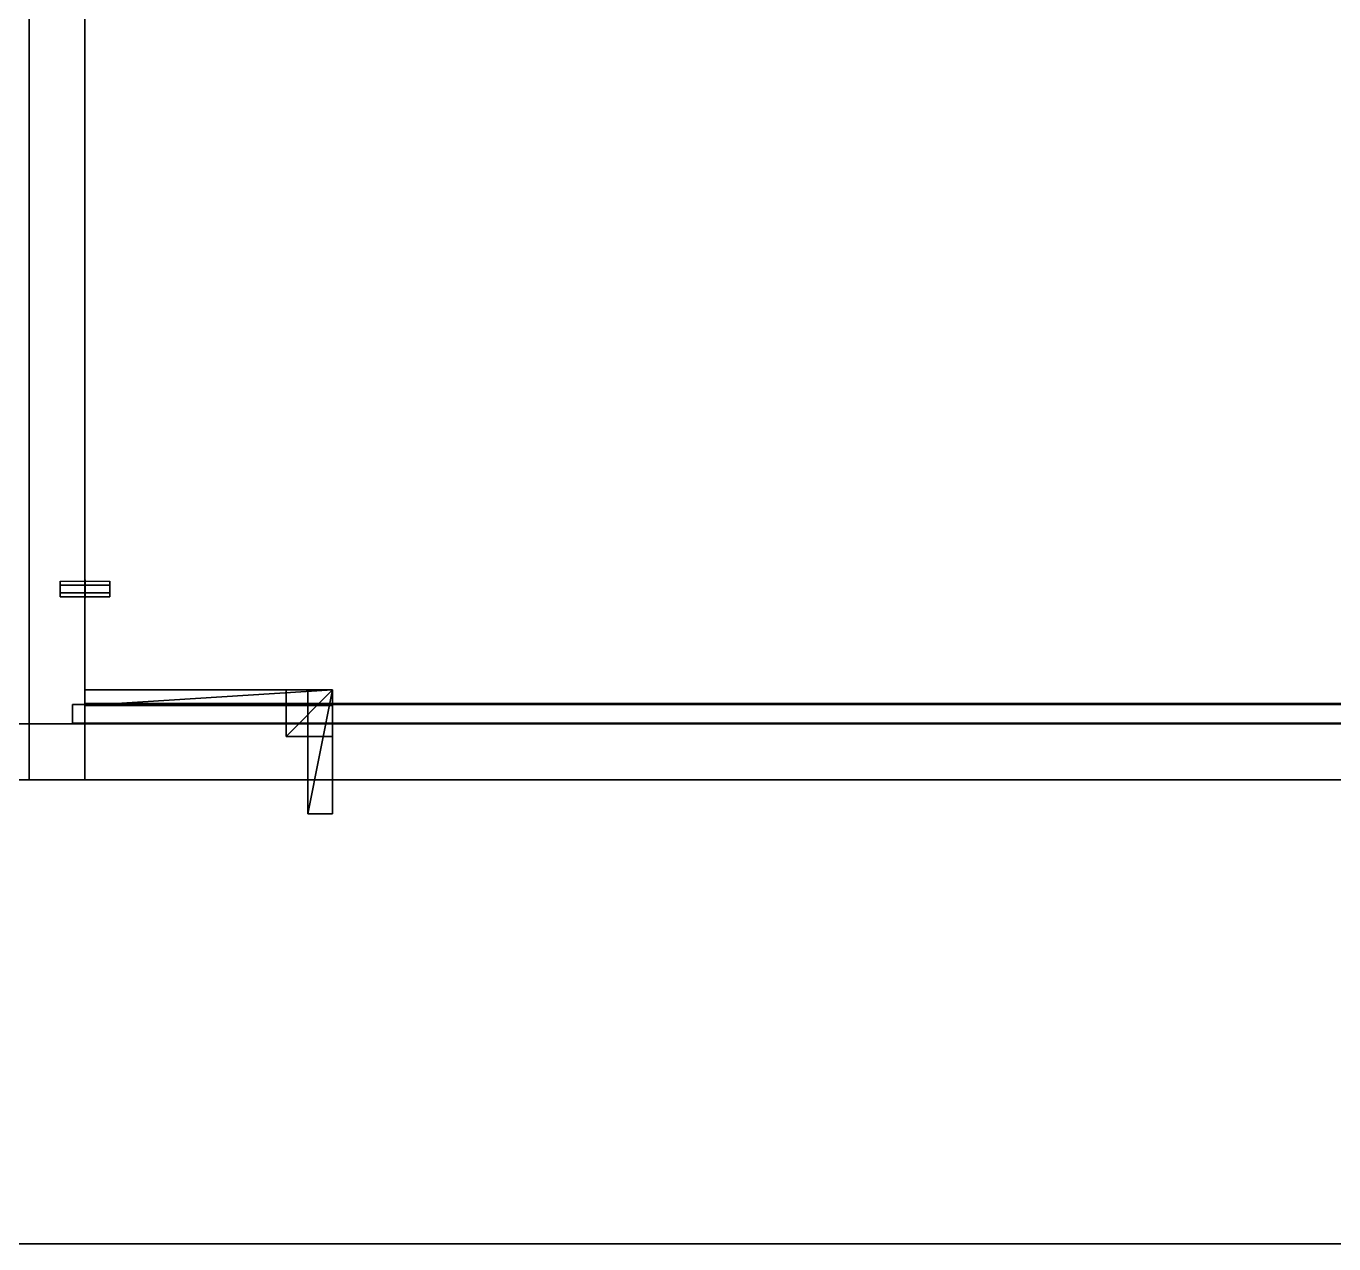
# Model space of a CAD drawing. Extents: x 0 to 4068, y -150 to 4325.
# Drawn here: x 2120 to 2542.6, y -150 to 243.5 of the extents above; entities that cross this region are included whole.
import ezdxf

# ---------------------------------------------------------------- set-up
doc = ezdxf.new("R2010")
doc.units = 0
for name, color, linetype in [('LAYER0', 7, 'CONTINUOUS'), ('LAYER107', 7, 'CONTINUOUS'), ('LAYER108', 7, 'CONTINUOUS'), ('LAYER109', 7, 'CONTINUOUS'), ('LAYER110', 7, 'CONTINUOUS'), ('LAYER112', 7, 'CONTINUOUS'), ('LAYER129', 2, 'CONTINUOUS'), ('LAYER130', 7, 'CONTINUOUS'), ('LAYER131', 253, 'CONTINUOUS'), ('LAYER132', 253, 'CONTINUOUS'), ('LAYER133', 253, 'CONTINUOUS'), ('LAYER134', 253, 'CONTINUOUS'), ('LAYER135', 253, 'CONTINUOUS'), ('LAYER136', 253, 'CONTINUOUS'), ('LAYER137', 7, 'CONTINUOUS'), ('LAYER141', 254, 'CONTINUOUS'), ('LAYER156', 7, 'CONTINUOUS'), ('LAYER264', 7, 'CONTINUOUS'), ('LAYER274', 7, 'CONTINUOUS'), ('LAYER275', 7, 'CONTINUOUS'), ('LAYER277', 7, 'CONTINUOUS'), ('LAYER286', 2, 'CONTINUOUS'), ('LAYER287', 7, 'CONTINUOUS'), ('LAYER288', 253, 'CONTINUOUS'), ('LAYER289', 253, 'CONTINUOUS'), ('LAYER290', 253, 'CONTINUOUS'), ('LAYER291', 253, 'CONTINUOUS'), ('LAYER292', 253, 'CONTINUOUS'), ('LAYER293', 253, 'CONTINUOUS'), ('LAYER294', 7, 'CONTINUOUS'), ('LAYER298', 254, 'CONTINUOUS'), ('LAYER318', 7, 'CONTINUOUS'), ('LAYER354', 45, 'CONTINUOUS'), ('LAYER356', 45, 'CONTINUOUS'), ('LAYER360', 45, 'CONTINUOUS'), ('LAYER4', 7, 'CONTINUOUS')]:
    doc.layers.add(name, color=color, linetype=linetype)

msp = doc.modelspace()

# ---------------------------------------------------------------- linework, layer by layer
at = {"layer": 'LAYER0', "invisible_edges": 1}
for points in [[(4068, 4325, -5), (0, -150, -5), (0, 4325, -5), (4068, 4325, -5)], [(0, -150, -5), (4068, 4325, -5), (4068, -150, -5), (0, -150, -5)], [(4068, -150), (0, 4325), (0, -150), (4068, -150)], [(0, 4325), (4068, -150), (4068, 4325), (0, 4325)], [(4068, -150), (0, -150, -5), (4068, -150, -5), (4068, -150)], [(0, -150, -5), (4068, -150), (0, -150), (0, -150, -5)]]:
    msp.add_3dface(points, dxfattribs=at)
at = {"layer": 'LAYER107', "invisible_edges": 1}
for points in [[(2139, 18, 2221), (3045, 0, 2221), (2139, 0, 2221), (2139, 18, 2221)], [(3045, 0, 2221), (2139, 18, 2221), (3045, 18, 2221), (3045, 0, 2221)], [(2139, 0, 2341), (2139, 18, 2221), (2139, 0, 2221), (2139, 0, 2341)], [(2139, 18, 2221), (2139, 0, 2341), (2139, 18, 2341), (2139, 18, 2221)], [(3045, 18, 2341), (2139, 0, 2341), (3045, 0, 2341), (3045, 18, 2341)], [(2139, 0, 2341), (3045, 18, 2341), (2139, 18, 2341), (2139, 0, 2341)], [(2139, 18, 2221), (3045, 18, 2341), (3045, 18, 2221), (2139, 18, 2221)], [(3045, 18, 2341), (2139, 18, 2221), (2139, 18, 2341), (3045, 18, 2341)], [(2139, 0, 2341), (3045, 0, 2221), (3045, 0, 2341), (2139, 0, 2341)], [(3045, 0, 2221), (2139, 0, 2341), (2139, 0, 2221), (3045, 0, 2221)]]:
    msp.add_3dface(points, dxfattribs=at)
at = {"layer": 'LAYER108', "invisible_edges": 1}
for points in [[(3045, 0, 2359), (2139, 400, 2359), (2139, 0, 2359), (3045, 0, 2359)], [(2139, 400, 2359), (3045, 0, 2359), (3045, 400, 2359), (2139, 400, 2359)], [(2139, 0, 2341), (2139, 400, 2359), (2139, 400, 2341), (2139, 0, 2341)], [(2139, 400, 2359), (2139, 0, 2341), (2139, 0, 2359), (2139, 400, 2359)], [(3045, 400, 2341), (2139, 0, 2341), (2139, 400, 2341), (3045, 400, 2341)], [(2139, 0, 2341), (3045, 400, 2341), (3045, 0, 2341), (2139, 0, 2341)], [(2139, 0, 2341), (3045, 0, 2359), (2139, 0, 2359), (2139, 0, 2341)], [(3045, 0, 2359), (2139, 0, 2341), (3045, 0, 2341), (3045, 0, 2359)]]:
    msp.add_3dface(points, dxfattribs=at)
at = {"layer": 'LAYER109', "invisible_edges": 1}
for points in [[(2139, 0, 1701), (3045, 400, 1701), (3045, 0, 1701), (2139, 0, 1701)], [(3045, 400, 1701), (2139, 0, 1701), (2139, 400, 1701), (3045, 400, 1701)], [(2139, 0, 1701), (2139, 400, 1719), (2139, 400, 1701), (2139, 0, 1701)], [(2139, 400, 1719), (2139, 0, 1701), (2139, 0, 1719), (2139, 400, 1719)], [(2139, 400, 1719), (3045, 0, 1719), (3045, 400, 1719), (2139, 400, 1719)], [(3045, 0, 1719), (2139, 400, 1719), (2139, 0, 1719), (3045, 0, 1719)], [(3045, 0, 1719), (2139, 0, 1701), (3045, 0, 1701), (3045, 0, 1719)], [(2139, 0, 1701), (3045, 0, 1719), (2139, 0, 1719), (2139, 0, 1701)]]:
    msp.add_3dface(points, dxfattribs=at)
at = {"layer": 'LAYER110', "invisible_edges": 1}
for points in [[(2135, 24.3, 1715), (2135, 18.3, 2345), (2135, 24.3, 2345), (2135, 24.3, 1715)], [(2135, 18.3, 2345), (2135, 24.3, 1715), (2135, 18.3, 1715), (2135, 18.3, 2345)], [(3049, 24.3, 2345), (2135, 18.3, 2345), (3049, 18.3, 2345), (3049, 24.3, 2345)], [(2135, 18.3, 2345), (3049, 24.3, 2345), (2135, 24.3, 2345), (2135, 18.3, 2345)], [(2135, 24.3, 1715), (3049, 18.3, 1715), (2135, 18.3, 1715), (2135, 24.3, 1715)], [(3049, 18.3, 1715), (2135, 24.3, 1715), (3049, 24.3, 1715), (3049, 18.3, 1715)], [(3049, 24.3, 2345), (2135, 24.3, 1715), (2135, 24.3, 2345), (3049, 24.3, 2345)], [(2135, 24.3, 1715), (3049, 24.3, 2345), (3049, 24.3, 1715), (2135, 24.3, 1715)], [(3049, 18.3, 1715), (2135, 18.3, 2345), (2135, 18.3, 1715), (3049, 18.3, 1715)], [(2135, 18.3, 2345), (3049, 18.3, 1715), (3049, 18.3, 2345), (2135, 18.3, 2345)]]:
    msp.add_3dface(points, dxfattribs=at)
at = {"layer": 'LAYER112', "invisible_edges": 1}
for points in [[(2139, 0, 1700), (2121, 400, 1700), (2139, 400, 1700), (2139, 0, 1700)], [(2121, 400, 1700), (2139, 0, 1700), (2121, 0, 1700), (2121, 400, 1700)], [(2121, 0, 2360), (2139, 400, 2360), (2121, 400, 2360), (2121, 0, 2360)], [(2139, 400, 2360), (2121, 0, 2360), (2139, 0, 2360), (2139, 400, 2360)], [(2121, 400, 1700), (2121, 0, 2360), (2121, 400, 2360), (2121, 400, 1700)], [(2121, 0, 2360), (2121, 400, 1700), (2121, 0, 1700), (2121, 0, 2360)], [(2139, 0, 1700), (2139, 400, 2360), (2139, 0, 2360), (2139, 0, 1700)], [(2139, 400, 2360), (2139, 0, 1700), (2139, 400, 1700), (2139, 400, 2360)], [(2121, 0, 2360), (2139, 0, 1700), (2139, 0, 2360), (2121, 0, 2360)], [(2139, 0, 1700), (2121, 0, 2360), (2121, 0, 1700), (2139, 0, 1700)]]:
    msp.add_3dface(points, dxfattribs=at)
at = {"layer": 'LAYER129'}
for points in [[(2139, 29, 2295), (2139, 24, 2295), (2139, 29, 2318), (2139, 29, 2295)], [(2139, 29, 2318), (2139, 24, 2295), (2139, 24, 2318), (2139, 29, 2318)], [(2139, 29, 2318), (2139, 24, 2318), (2219, 29, 2318), (2139, 29, 2318)], [(2219, 29, 2318), (2139, 24, 2318), (2219, 24, 2318), (2219, 29, 2318)], [(2139, 29, 2318), (2219, 29, 2318), (2139, 29, 2295), (2139, 29, 2318)], [(2139, 29, 2295), (2219, 29, 2318), (2219, 29, 2295), (2139, 29, 2295)], [(2139, 29, 2295), (2219, 29, 2295), (2139, 24, 2295), (2139, 29, 2295)], [(2139, 24, 2295), (2219, 29, 2295), (2219, 24, 2295), (2139, 24, 2295)], [(2219, 29, 2318), (2219, 24, 2318), (2219, 29, 2295), (2219, 29, 2318)], [(2219, 29, 2295), (2219, 24, 2318), (2219, 24, 2295), (2219, 29, 2295)], [(2139, 24, 2295), (2219, 24, 2295), (2139, 24, 2318), (2139, 24, 2295)], [(2139, 24, 2318), (2219, 24, 2295), (2219, 24, 2318), (2139, 24, 2318)]]:
    msp.add_3dface(points, dxfattribs=at)
at = {"layer": 'LAYER130', "invisible_edges": 1}
for points in [[(2219, 29, 2295), (2139, 29, 2318), (2219, 29, 2318), (2219, 29, 2295)], [(2139, 29, 2318), (2219, 29, 2295), (2139, 29, 2295), (2139, 29, 2318)], [(2219, 24, 2318), (2139, 29, 2318), (2139, 24, 2318), (2219, 24, 2318)], [(2139, 29, 2318), (2219, 24, 2318), (2219, 29, 2318), (2139, 29, 2318)], [(2139, 24, 2295), (2139, 29, 2318), (2139, 29, 2295), (2139, 24, 2295)], [(2139, 29, 2318), (2139, 24, 2295), (2139, 24, 2318), (2139, 29, 2318)], [(2219, 29, 2295), (2139, 24, 2295), (2139, 29, 2295), (2219, 29, 2295)], [(2139, 24, 2295), (2219, 29, 2295), (2219, 24, 2295), (2139, 24, 2295)], [(2219, 24, 2318), (2219, 29, 2295), (2219, 29, 2318), (2219, 24, 2318)], [(2219, 29, 2295), (2219, 24, 2318), (2219, 24, 2295), (2219, 29, 2295)], [(2139, 24, 2295), (2219, 24, 2318), (2139, 24, 2318), (2139, 24, 2295)], [(2219, 24, 2318), (2139, 24, 2295), (2219, 24, 2295), (2219, 24, 2318)]]:
    msp.add_3dface(points, dxfattribs=at)
at = {"layer": 'LAYER131'}
for points in [[(2204, 29, 2303), (2204, 14, 2303), (2204, 29, 2318), (2204, 29, 2303)], [(2204, 29, 2318), (2204, 14, 2303), (2204, 14, 2318), (2204, 29, 2318)], [(2204, 29, 2318), (2204, 14, 2318), (2219, 29, 2318), (2204, 29, 2318)], [(2219, 29, 2318), (2204, 14, 2318), (2219, 14, 2318), (2219, 29, 2318)], [(2204, 29, 2318), (2219, 29, 2318), (2204, 29, 2303), (2204, 29, 2318)], [(2204, 29, 2303), (2219, 29, 2318), (2219, 29, 2303), (2204, 29, 2303)], [(2204, 29, 2303), (2219, 29, 2303), (2204, 14, 2303), (2204, 29, 2303)], [(2204, 14, 2303), (2219, 29, 2303), (2219, 14, 2303), (2204, 14, 2303)], [(2219, 29, 2318), (2219, 14, 2318), (2219, 29, 2303), (2219, 29, 2318)], [(2219, 29, 2303), (2219, 14, 2318), (2219, 14, 2303), (2219, 29, 2303)], [(2204, 14, 2303), (2219, 14, 2303), (2204, 14, 2318), (2204, 14, 2303)], [(2204, 14, 2318), (2219, 14, 2303), (2219, 14, 2318), (2204, 14, 2318)]]:
    msp.add_3dface(points, dxfattribs=at)
at = {"layer": 'LAYER132'}
for points in [[(2204, 29, 2303), (2204, 14, 2303), (2204, 29, 2318), (2204, 29, 2303)], [(2204, 29, 2318), (2204, 14, 2303), (2204, 14, 2318), (2204, 29, 2318)], [(2204, 29, 2318), (2204, 14, 2318), (2219, 29, 2318), (2204, 29, 2318)], [(2219, 29, 2318), (2204, 14, 2318), (2219, 14, 2318), (2219, 29, 2318)], [(2204, 29, 2318), (2219, 29, 2318), (2204, 29, 2303), (2204, 29, 2318)], [(2204, 29, 2303), (2219, 29, 2318), (2219, 29, 2303), (2204, 29, 2303)], [(2204, 29, 2303), (2219, 29, 2303), (2204, 14, 2303), (2204, 29, 2303)], [(2204, 14, 2303), (2219, 29, 2303), (2219, 14, 2303), (2204, 14, 2303)], [(2219, 29, 2318), (2219, 14, 2318), (2219, 29, 2303), (2219, 29, 2318)], [(2219, 29, 2303), (2219, 14, 2318), (2219, 14, 2303), (2219, 29, 2303)], [(2204, 14, 2303), (2219, 14, 2303), (2204, 14, 2318), (2204, 14, 2303)], [(2204, 14, 2318), (2219, 14, 2303), (2219, 14, 2318), (2204, 14, 2318)]]:
    msp.add_3dface(points, dxfattribs=at)
at = {"layer": 'LAYER133'}
for points in [[(2204, 29, 2303), (2204, 14, 2303), (2204, 29, 2318), (2204, 29, 2303)], [(2204, 29, 2318), (2204, 14, 2303), (2204, 14, 2318), (2204, 29, 2318)], [(2204, 29, 2318), (2204, 14, 2318), (2219, 29, 2318), (2204, 29, 2318)], [(2219, 29, 2318), (2204, 14, 2318), (2219, 14, 2318), (2219, 29, 2318)], [(2204, 29, 2318), (2219, 29, 2318), (2204, 29, 2303), (2204, 29, 2318)], [(2204, 29, 2303), (2219, 29, 2318), (2219, 29, 2303), (2204, 29, 2303)], [(2204, 29, 2303), (2219, 29, 2303), (2204, 14, 2303), (2204, 29, 2303)], [(2204, 14, 2303), (2219, 29, 2303), (2219, 14, 2303), (2204, 14, 2303)], [(2219, 29, 2318), (2219, 14, 2318), (2219, 29, 2303), (2219, 29, 2318)], [(2219, 29, 2303), (2219, 14, 2318), (2219, 14, 2303), (2219, 29, 2303)], [(2204, 14, 2303), (2219, 14, 2303), (2204, 14, 2318), (2204, 14, 2303)], [(2204, 14, 2318), (2219, 14, 2303), (2219, 14, 2318), (2204, 14, 2318)]]:
    msp.add_3dface(points, dxfattribs=at)
at = {"layer": 'LAYER134'}
for points in [[(2204, 29, 2303), (2204, 14, 2303), (2204, 29, 2318), (2204, 29, 2303)], [(2204, 29, 2318), (2204, 14, 2303), (2204, 14, 2318), (2204, 29, 2318)], [(2204, 29, 2318), (2204, 14, 2318), (2219, 29, 2318), (2204, 29, 2318)], [(2219, 29, 2318), (2204, 14, 2318), (2219, 14, 2318), (2219, 29, 2318)], [(2204, 29, 2318), (2219, 29, 2318), (2204, 29, 2303), (2204, 29, 2318)], [(2204, 29, 2303), (2219, 29, 2318), (2219, 29, 2303), (2204, 29, 2303)], [(2204, 29, 2303), (2219, 29, 2303), (2204, 14, 2303), (2204, 29, 2303)], [(2204, 14, 2303), (2219, 29, 2303), (2219, 14, 2303), (2204, 14, 2303)], [(2219, 29, 2318), (2219, 14, 2318), (2219, 29, 2303), (2219, 29, 2318)], [(2219, 29, 2303), (2219, 14, 2318), (2219, 14, 2303), (2219, 29, 2303)], [(2204, 14, 2303), (2219, 14, 2303), (2204, 14, 2318), (2204, 14, 2303)], [(2204, 14, 2318), (2219, 14, 2303), (2219, 14, 2318), (2204, 14, 2318)]]:
    msp.add_3dface(points, dxfattribs=at)
at = {"layer": 'LAYER135'}
for points in [[(2211, 29, 2310), (2211, -11, 2310), (2211, 29, 2318), (2211, 29, 2310)], [(2211, 29, 2318), (2211, -11, 2310), (2211, -11, 2318), (2211, 29, 2318)], [(2211, 29, 2318), (2211, -11, 2318), (2219, 29, 2318), (2211, 29, 2318)], [(2219, 29, 2318), (2211, -11, 2318), (2219, -11, 2318), (2219, 29, 2318)], [(2211, 29, 2318), (2219, 29, 2318), (2211, 29, 2310), (2211, 29, 2318)], [(2211, 29, 2310), (2219, 29, 2318), (2219, 29, 2310), (2211, 29, 2310)], [(2211, 29, 2310), (2219, 29, 2310), (2211, -11, 2310), (2211, 29, 2310)], [(2211, -11, 2310), (2219, 29, 2310), (2219, -11, 2310), (2211, -11, 2310)], [(2219, 29, 2318), (2219, -11, 2318), (2219, 29, 2310), (2219, 29, 2318)], [(2219, 29, 2310), (2219, -11, 2318), (2219, -11, 2310), (2219, 29, 2310)], [(2211, -11, 2310), (2219, -11, 2310), (2211, -11, 2318), (2211, -11, 2310)], [(2211, -11, 2318), (2219, -11, 2310), (2219, -11, 2318), (2211, -11, 2318)]]:
    msp.add_3dface(points, dxfattribs=at)
at = {"layer": 'LAYER136'}
for points in [[(2139, 29, 2302), (2139, 24, 2302), (2139, 29, 2318), (2139, 29, 2302)], [(2139, 29, 2318), (2139, 24, 2302), (2139, 24, 2318), (2139, 29, 2318)], [(2139, 29, 2318), (2139, 24, 2318), (2219, 29, 2318), (2139, 29, 2318)], [(2219, 29, 2318), (2139, 24, 2318), (2219, 24, 2318), (2219, 29, 2318)], [(2139, 29, 2318), (2219, 29, 2318), (2139, 29, 2302), (2139, 29, 2318)], [(2139, 29, 2302), (2219, 29, 2318), (2219, 29, 2302), (2139, 29, 2302)], [(2139, 29, 2302), (2219, 29, 2302), (2139, 24, 2302), (2139, 29, 2302)], [(2139, 24, 2302), (2219, 29, 2302), (2219, 24, 2302), (2139, 24, 2302)], [(2219, 29, 2318), (2219, 24, 2318), (2219, 29, 2302), (2219, 29, 2318)], [(2219, 29, 2302), (2219, 24, 2318), (2219, 24, 2302), (2219, 29, 2302)], [(2139, 24, 2302), (2219, 24, 2302), (2139, 24, 2318), (2139, 24, 2302)], [(2139, 24, 2318), (2219, 24, 2302), (2219, 24, 2318), (2139, 24, 2318)]]:
    msp.add_3dface(points, dxfattribs=at)
at = {"layer": 'LAYER137', "invisible_edges": 1}
for points in [[(2139, 24.6, 2021), (3045, 380, 2021), (3045, 24.6, 2021), (2139, 24.6, 2021)], [(3045, 380, 2021), (2139, 24.6, 2021), (2139, 380, 2021), (3045, 380, 2021)], [(2139, 24.6, 2021), (2139, 380, 2039), (2139, 380, 2021), (2139, 24.6, 2021)], [(2139, 380, 2039), (2139, 24.6, 2021), (2139, 24.6, 2039), (2139, 380, 2039)], [(2139, 380, 2039), (3045, 24.6, 2039), (3045, 380, 2039), (2139, 380, 2039)], [(3045, 24.6, 2039), (2139, 380, 2039), (2139, 24.6, 2039), (3045, 24.6, 2039)], [(3045, 24.6, 2039), (2139, 24.6, 2021), (3045, 24.6, 2021), (3045, 24.6, 2039)], [(2139, 24.6, 2021), (3045, 24.6, 2039), (2139, 24.6, 2039), (2139, 24.6, 2021)]]:
    msp.add_3dface(points, dxfattribs=at)
at = {"layer": 'LAYER141'}
for points in [[(2131, 64.1, 2018.5), (2131, 59.1, 2018.5), (2131, 60.35, 2020.665), (2131, 62.85, 2020.665)], [(2131, 64.1, 2018.5), (2131, 62.85, 2016.335), (2131, 60.35, 2016.335), (2131, 59.1, 2018.5)], [(2138.95, 58.6, 2018.5), (2138.95, 64.6, 2018.5), (2138.95, 63.1, 2021.098), (2138.95, 60.1, 2021.098)], [(2138.95, 58.6, 2018.5), (2138.95, 64.6, 2018.5), (2138.95, 63.1, 2015.902), (2138.95, 60.1, 2015.902)], [(2139.05, 58.6, 2018.5), (2139.05, 64.6, 2018.5), (2139.05, 63.1, 2021.098), (2139.05, 60.1, 2021.098)], [(2139.05, 58.6, 2018.5), (2139.05, 64.6, 2018.5), (2139.05, 63.1, 2015.902), (2139.05, 60.1, 2015.902)], [(2147, 64.1, 2018.5), (2147, 59.1, 2018.5), (2147, 60.35, 2020.665), (2147, 62.85, 2020.665)], [(2147, 64.1, 2018.5), (2147, 62.85, 2016.335), (2147, 60.35, 2016.335), (2147, 59.1, 2018.5)]]:
    msp.add_3dface(points, dxfattribs=at)
at = {"layer": 'LAYER156', "invisible_edges": 1}
for points in [[(2121, 0, 1700), (2103, 400, 1700), (2121, 400, 1700), (2121, 0, 1700)], [(2103, 400, 1700), (2121, 0, 1700), (2103, 0, 1700), (2103, 400, 1700)], [(2103, 0, 2360), (2121, 400, 2360), (2103, 400, 2360), (2103, 0, 2360)], [(2121, 400, 2360), (2103, 0, 2360), (2121, 0, 2360), (2121, 400, 2360)], [(2121, 400, 2360), (2121, 0, 1700), (2121, 400, 1700), (2121, 400, 2360)], [(2121, 0, 1700), (2121, 400, 2360), (2121, 0, 2360), (2121, 0, 1700)], [(2121, 0, 1700), (2103, 0, 2360), (2103, 0, 1700), (2121, 0, 1700)], [(2103, 0, 2360), (2121, 0, 1700), (2121, 0, 2360), (2103, 0, 2360)]]:
    msp.add_3dface(points, dxfattribs=at)
at = {"layer": 'LAYER264', "invisible_edges": 1}
for points in [[(2139, 0, 151), (3045, 400, 151), (3045, 0, 151), (2139, 0, 151)], [(3045, 400, 151), (2139, 0, 151), (2139, 400, 151), (3045, 400, 151)], [(2139, 0, 151), (2139, 400, 169), (2139, 400, 151), (2139, 0, 151)], [(2139, 400, 169), (2139, 0, 151), (2139, 0, 169), (2139, 400, 169)], [(2139, 400, 169), (3045, 0, 169), (3045, 400, 169), (2139, 400, 169)], [(3045, 0, 169), (2139, 400, 169), (2139, 0, 169), (3045, 0, 169)], [(3045, 0, 169), (2139, 0, 151), (3045, 0, 151), (3045, 0, 169)], [(2139, 0, 151), (3045, 0, 169), (2139, 0, 169), (2139, 0, 151)]]:
    msp.add_3dface(points, dxfattribs=at)
at = {"layer": 'LAYER274', "invisible_edges": 1}
for points in [[(2139, 0, 150), (2121, 400, 150), (2139, 400, 150), (2139, 0, 150)], [(2121, 400, 150), (2139, 0, 150), (2121, 0, 150), (2121, 400, 150)], [(2121, 0, 875), (2139, 400, 875), (2121, 400, 875), (2121, 0, 875)], [(2139, 400, 875), (2121, 0, 875), (2139, 0, 875), (2139, 400, 875)], [(2121, 400, 150), (2121, 0, 875), (2121, 400, 875), (2121, 400, 150)], [(2121, 0, 875), (2121, 400, 150), (2121, 0, 150), (2121, 0, 875)], [(2139, 0, 150), (2139, 400, 875), (2139, 0, 875), (2139, 0, 150)], [(2139, 400, 875), (2139, 0, 150), (2139, 400, 150), (2139, 400, 875)], [(2121, 0, 875), (2139, 0, 150), (2139, 0, 875), (2121, 0, 875)], [(2139, 0, 150), (2121, 0, 875), (2121, 0, 150), (2139, 0, 150)]]:
    msp.add_3dface(points, dxfattribs=at)
at = {"layer": 'LAYER275', "invisible_edges": 1}
for points in [[(2135, 24.3, 165), (2135, 18.3, 874.5), (2135, 24.3, 874.5), (2135, 24.3, 165)], [(2135, 18.3, 874.5), (2135, 24.3, 165), (2135, 18.3, 165), (2135, 18.3, 874.5)], [(3049, 24.3, 874.5), (2135, 18.3, 874.5), (3049, 18.3, 874.5), (3049, 24.3, 874.5)], [(2135, 18.3, 874.5), (3049, 24.3, 874.5), (2135, 24.3, 874.5), (2135, 18.3, 874.5)], [(2135, 24.3, 165), (3049, 18.3, 165), (2135, 18.3, 165), (2135, 24.3, 165)], [(3049, 18.3, 165), (2135, 24.3, 165), (3049, 24.3, 165), (3049, 18.3, 165)], [(3049, 24.3, 874.5), (2135, 24.3, 165), (2135, 24.3, 874.5), (3049, 24.3, 874.5)], [(2135, 24.3, 165), (3049, 24.3, 874.5), (3049, 24.3, 165), (2135, 24.3, 165)], [(3049, 18.3, 165), (2135, 18.3, 874.5), (2135, 18.3, 165), (3049, 18.3, 165)], [(2135, 18.3, 874.5), (3049, 18.3, 165), (3049, 18.3, 874.5), (2135, 18.3, 874.5)]]:
    msp.add_3dface(points, dxfattribs=at)
at = {"layer": 'LAYER277', "invisible_edges": 1}
for points in [[(2139, 18, 754.5), (2139, 0, 874.5), (2139, 18, 874.5), (2139, 18, 754.5)], [(2139, 0, 874.5), (2139, 18, 754.5), (2139, 0, 754.5), (2139, 0, 874.5)], [(3045, 18, 874.5), (2139, 0, 874.5), (3045, 0, 874.5), (3045, 18, 874.5)], [(2139, 0, 874.5), (3045, 18, 874.5), (2139, 18, 874.5), (2139, 0, 874.5)], [(2139, 18, 754.5), (3045, 0, 754.5), (2139, 0, 754.5), (2139, 18, 754.5)], [(3045, 0, 754.5), (2139, 18, 754.5), (3045, 18, 754.5), (3045, 0, 754.5)], [(3045, 18, 874.5), (2139, 18, 754.5), (2139, 18, 874.5), (3045, 18, 874.5)], [(2139, 18, 754.5), (3045, 18, 874.5), (3045, 18, 754.5), (2139, 18, 754.5)], [(3045, 0, 754.5), (2139, 0, 874.5), (2139, 0, 754.5), (3045, 0, 754.5)], [(2139, 0, 874.5), (3045, 0, 754.5), (3045, 0, 874.5), (2139, 0, 874.5)]]:
    msp.add_3dface(points, dxfattribs=at)
at = {"layer": 'LAYER286'}
for points in [[(2139, 29, 811), (2139, 24, 811), (2139, 29, 834), (2139, 29, 811)], [(2139, 29, 834), (2139, 24, 811), (2139, 24, 834), (2139, 29, 834)], [(2139, 29, 834), (2139, 24, 834), (2219, 29, 834), (2139, 29, 834)], [(2219, 29, 834), (2139, 24, 834), (2219, 24, 834), (2219, 29, 834)], [(2139, 29, 834), (2219, 29, 834), (2139, 29, 811), (2139, 29, 834)], [(2139, 29, 811), (2219, 29, 834), (2219, 29, 811), (2139, 29, 811)], [(2139, 29, 811), (2219, 29, 811), (2139, 24, 811), (2139, 29, 811)], [(2139, 24, 811), (2219, 29, 811), (2219, 24, 811), (2139, 24, 811)], [(2219, 29, 834), (2219, 24, 834), (2219, 29, 811), (2219, 29, 834)], [(2219, 29, 811), (2219, 24, 834), (2219, 24, 811), (2219, 29, 811)], [(2139, 24, 811), (2219, 24, 811), (2139, 24, 834), (2139, 24, 811)], [(2139, 24, 834), (2219, 24, 811), (2219, 24, 834), (2139, 24, 834)]]:
    msp.add_3dface(points, dxfattribs=at)
at = {"layer": 'LAYER287', "invisible_edges": 1}
for points in [[(2219, 29, 811), (2139, 29, 834), (2219, 29, 834), (2219, 29, 811)], [(2139, 29, 834), (2219, 29, 811), (2139, 29, 811), (2139, 29, 834)], [(2219, 24, 834), (2139, 29, 834), (2139, 24, 834), (2219, 24, 834)], [(2139, 29, 834), (2219, 24, 834), (2219, 29, 834), (2139, 29, 834)], [(2139, 24, 811), (2139, 29, 834), (2139, 29, 811), (2139, 24, 811)], [(2139, 29, 834), (2139, 24, 811), (2139, 24, 834), (2139, 29, 834)], [(2219, 29, 811), (2139, 24, 811), (2139, 29, 811), (2219, 29, 811)], [(2139, 24, 811), (2219, 29, 811), (2219, 24, 811), (2139, 24, 811)], [(2219, 24, 834), (2219, 29, 811), (2219, 29, 834), (2219, 24, 834)], [(2219, 29, 811), (2219, 24, 834), (2219, 24, 811), (2219, 29, 811)], [(2139, 24, 811), (2219, 24, 834), (2139, 24, 834), (2139, 24, 811)], [(2219, 24, 834), (2139, 24, 811), (2219, 24, 811), (2219, 24, 834)]]:
    msp.add_3dface(points, dxfattribs=at)
at = {"layer": 'LAYER288'}
for points in [[(2204, 29, 819), (2204, 14, 819), (2204, 29, 834), (2204, 29, 819)], [(2204, 29, 834), (2204, 14, 819), (2204, 14, 834), (2204, 29, 834)], [(2204, 29, 834), (2204, 14, 834), (2219, 29, 834), (2204, 29, 834)], [(2219, 29, 834), (2204, 14, 834), (2219, 14, 834), (2219, 29, 834)], [(2204, 29, 834), (2219, 29, 834), (2204, 29, 819), (2204, 29, 834)], [(2204, 29, 819), (2219, 29, 834), (2219, 29, 819), (2204, 29, 819)], [(2204, 29, 819), (2219, 29, 819), (2204, 14, 819), (2204, 29, 819)], [(2204, 14, 819), (2219, 29, 819), (2219, 14, 819), (2204, 14, 819)], [(2219, 29, 834), (2219, 14, 834), (2219, 29, 819), (2219, 29, 834)], [(2219, 29, 819), (2219, 14, 834), (2219, 14, 819), (2219, 29, 819)], [(2204, 14, 819), (2219, 14, 819), (2204, 14, 834), (2204, 14, 819)], [(2204, 14, 834), (2219, 14, 819), (2219, 14, 834), (2204, 14, 834)]]:
    msp.add_3dface(points, dxfattribs=at)
at = {"layer": 'LAYER289'}
for points in [[(2204, 29, 819), (2204, 14, 819), (2204, 29, 834), (2204, 29, 819)], [(2204, 29, 834), (2204, 14, 819), (2204, 14, 834), (2204, 29, 834)], [(2204, 29, 834), (2204, 14, 834), (2219, 29, 834), (2204, 29, 834)], [(2219, 29, 834), (2204, 14, 834), (2219, 14, 834), (2219, 29, 834)], [(2204, 29, 834), (2219, 29, 834), (2204, 29, 819), (2204, 29, 834)], [(2204, 29, 819), (2219, 29, 834), (2219, 29, 819), (2204, 29, 819)], [(2204, 29, 819), (2219, 29, 819), (2204, 14, 819), (2204, 29, 819)], [(2204, 14, 819), (2219, 29, 819), (2219, 14, 819), (2204, 14, 819)], [(2219, 29, 834), (2219, 14, 834), (2219, 29, 819), (2219, 29, 834)], [(2219, 29, 819), (2219, 14, 834), (2219, 14, 819), (2219, 29, 819)], [(2204, 14, 819), (2219, 14, 819), (2204, 14, 834), (2204, 14, 819)], [(2204, 14, 834), (2219, 14, 819), (2219, 14, 834), (2204, 14, 834)]]:
    msp.add_3dface(points, dxfattribs=at)
at = {"layer": 'LAYER290'}
for points in [[(2204, 29, 819), (2204, 14, 819), (2204, 29, 834), (2204, 29, 819)], [(2204, 29, 834), (2204, 14, 819), (2204, 14, 834), (2204, 29, 834)], [(2204, 29, 834), (2204, 14, 834), (2219, 29, 834), (2204, 29, 834)], [(2219, 29, 834), (2204, 14, 834), (2219, 14, 834), (2219, 29, 834)], [(2204, 29, 834), (2219, 29, 834), (2204, 29, 819), (2204, 29, 834)], [(2204, 29, 819), (2219, 29, 834), (2219, 29, 819), (2204, 29, 819)], [(2204, 29, 819), (2219, 29, 819), (2204, 14, 819), (2204, 29, 819)], [(2204, 14, 819), (2219, 29, 819), (2219, 14, 819), (2204, 14, 819)], [(2219, 29, 834), (2219, 14, 834), (2219, 29, 819), (2219, 29, 834)], [(2219, 29, 819), (2219, 14, 834), (2219, 14, 819), (2219, 29, 819)], [(2204, 14, 819), (2219, 14, 819), (2204, 14, 834), (2204, 14, 819)], [(2204, 14, 834), (2219, 14, 819), (2219, 14, 834), (2204, 14, 834)]]:
    msp.add_3dface(points, dxfattribs=at)
at = {"layer": 'LAYER291'}
for points in [[(2204, 29, 819), (2204, 14, 819), (2204, 29, 834), (2204, 29, 819)], [(2204, 29, 834), (2204, 14, 819), (2204, 14, 834), (2204, 29, 834)], [(2204, 29, 834), (2204, 14, 834), (2219, 29, 834), (2204, 29, 834)], [(2219, 29, 834), (2204, 14, 834), (2219, 14, 834), (2219, 29, 834)], [(2204, 29, 834), (2219, 29, 834), (2204, 29, 819), (2204, 29, 834)], [(2204, 29, 819), (2219, 29, 834), (2219, 29, 819), (2204, 29, 819)], [(2204, 29, 819), (2219, 29, 819), (2204, 14, 819), (2204, 29, 819)], [(2204, 14, 819), (2219, 29, 819), (2219, 14, 819), (2204, 14, 819)], [(2219, 29, 834), (2219, 14, 834), (2219, 29, 819), (2219, 29, 834)], [(2219, 29, 819), (2219, 14, 834), (2219, 14, 819), (2219, 29, 819)], [(2204, 14, 819), (2219, 14, 819), (2204, 14, 834), (2204, 14, 819)], [(2204, 14, 834), (2219, 14, 819), (2219, 14, 834), (2204, 14, 834)]]:
    msp.add_3dface(points, dxfattribs=at)
at = {"layer": 'LAYER292'}
for points in [[(2211, 29, 826), (2211, -11, 826), (2211, 29, 834), (2211, 29, 826)], [(2211, 29, 834), (2211, -11, 826), (2211, -11, 834), (2211, 29, 834)], [(2211, 29, 834), (2211, -11, 834), (2219, 29, 834), (2211, 29, 834)], [(2219, 29, 834), (2211, -11, 834), (2219, -11, 834), (2219, 29, 834)], [(2211, 29, 834), (2219, 29, 834), (2211, 29, 826), (2211, 29, 834)], [(2211, 29, 826), (2219, 29, 834), (2219, 29, 826), (2211, 29, 826)], [(2211, 29, 826), (2219, 29, 826), (2211, -11, 826), (2211, 29, 826)], [(2211, -11, 826), (2219, 29, 826), (2219, -11, 826), (2211, -11, 826)], [(2219, 29, 834), (2219, -11, 834), (2219, 29, 826), (2219, 29, 834)], [(2219, 29, 826), (2219, -11, 834), (2219, -11, 826), (2219, 29, 826)], [(2211, -11, 826), (2219, -11, 826), (2211, -11, 834), (2211, -11, 826)], [(2211, -11, 834), (2219, -11, 826), (2219, -11, 834), (2211, -11, 834)]]:
    msp.add_3dface(points, dxfattribs=at)
at = {"layer": 'LAYER293'}
for points in [[(2139, 29, 818), (2139, 24, 818), (2139, 29, 834), (2139, 29, 818)], [(2139, 29, 834), (2139, 24, 818), (2139, 24, 834), (2139, 29, 834)], [(2139, 29, 834), (2139, 24, 834), (2219, 29, 834), (2139, 29, 834)], [(2219, 29, 834), (2139, 24, 834), (2219, 24, 834), (2219, 29, 834)], [(2139, 29, 834), (2219, 29, 834), (2139, 29, 818), (2139, 29, 834)], [(2139, 29, 818), (2219, 29, 834), (2219, 29, 818), (2139, 29, 818)], [(2139, 29, 818), (2219, 29, 818), (2139, 24, 818), (2139, 29, 818)], [(2139, 24, 818), (2219, 29, 818), (2219, 24, 818), (2139, 24, 818)], [(2219, 29, 834), (2219, 24, 834), (2219, 29, 818), (2219, 29, 834)], [(2219, 29, 818), (2219, 24, 834), (2219, 24, 818), (2219, 29, 818)], [(2139, 24, 818), (2219, 24, 818), (2139, 24, 834), (2139, 24, 818)], [(2139, 24, 834), (2219, 24, 818), (2219, 24, 834), (2139, 24, 834)]]:
    msp.add_3dface(points, dxfattribs=at)
at = {"layer": 'LAYER294', "invisible_edges": 1}
for points in [[(2139, 24.6, 503.5), (3045, 380, 503.5), (3045, 24.6, 503.5), (2139, 24.6, 503.5)], [(3045, 380, 503.5), (2139, 24.6, 503.5), (2139, 380, 503.5), (3045, 380, 503.5)], [(2139, 24.6, 503.5), (2139, 380, 521.5), (2139, 380, 503.5), (2139, 24.6, 503.5)], [(2139, 380, 521.5), (2139, 24.6, 503.5), (2139, 24.6, 521.5), (2139, 380, 521.5)], [(2139, 380, 521.5), (3045, 24.6, 521.5), (3045, 380, 521.5), (2139, 380, 521.5)], [(3045, 24.6, 521.5), (2139, 380, 521.5), (2139, 24.6, 521.5), (3045, 24.6, 521.5)], [(3045, 24.6, 521.5), (2139, 24.6, 503.5), (3045, 24.6, 503.5), (3045, 24.6, 521.5)], [(2139, 24.6, 503.5), (3045, 24.6, 521.5), (2139, 24.6, 521.5), (2139, 24.6, 503.5)]]:
    msp.add_3dface(points, dxfattribs=at)
at = {"layer": 'LAYER298'}
for points in [[(2131, 64.1, 501), (2131, 59.1, 501), (2131, 60.35, 503.165), (2131, 62.85, 503.165)], [(2131, 64.1, 501), (2131, 62.85, 498.8349), (2131, 60.35, 498.8349), (2131, 59.1, 501)], [(2138.95, 58.6, 501), (2138.95, 64.6, 501), (2138.95, 63.1, 503.5981), (2138.95, 60.1, 503.5981)], [(2138.95, 58.6, 501), (2138.95, 64.6, 501), (2138.95, 63.1, 498.4019), (2138.95, 60.1, 498.4019)], [(2139.05, 58.6, 501), (2139.05, 64.6, 501), (2139.05, 63.1, 503.5981), (2139.05, 60.1, 503.5981)], [(2139.05, 58.6, 501), (2139.05, 64.6, 501), (2139.05, 63.1, 498.4019), (2139.05, 60.1, 498.4019)], [(2147, 64.1, 501), (2147, 59.1, 501), (2147, 60.35, 503.165), (2147, 62.85, 503.165)], [(2147, 64.1, 501), (2147, 62.85, 498.8349), (2147, 60.35, 498.8349), (2147, 59.1, 501)]]:
    msp.add_3dface(points, dxfattribs=at)
at = {"layer": 'LAYER318', "invisible_edges": 1}
for points in [[(2121, 0, 150), (2103, 400, 150), (2121, 400, 150), (2121, 0, 150)], [(2103, 400, 150), (2121, 0, 150), (2103, 0, 150), (2103, 400, 150)], [(2103, 0, 875), (2121, 400, 875), (2103, 400, 875), (2103, 0, 875)], [(2121, 400, 875), (2103, 0, 875), (2121, 0, 875), (2121, 400, 875)], [(2121, 400, 875), (2121, 0, 150), (2121, 400, 150), (2121, 400, 875)], [(2121, 0, 150), (2121, 400, 875), (2121, 0, 875), (2121, 0, 150)], [(2121, 0, 150), (2103, 0, 875), (2103, 0, 150), (2121, 0, 150)], [(2103, 0, 875), (2121, 0, 150), (2121, 0, 875), (2103, 0, 875)]]:
    msp.add_3dface(points, dxfattribs=at)
at = {"layer": 'LAYER354', "invisible_edges": 1}
for points in [[(1176, 0, 875), (3495, 423, 875), (3495, 0, 875), (1176, 0, 875)], [(3495, 423, 875), (1176, 0, 875), (1176, 423, 875), (3495, 423, 875)], [(1176, 423, 893), (3495, 0, 893), (3495, 423, 893), (1176, 423, 893)], [(3495, 0, 893), (1176, 423, 893), (1176, 0, 893), (3495, 0, 893)], [(3495, 0, 893), (1176, 0, 875), (3495, 0, 875), (3495, 0, 893)], [(1176, 0, 875), (3495, 0, 893), (1176, 0, 893), (1176, 0, 875)]]:
    msp.add_3dface(points, dxfattribs=at)
at = {"layer": 'LAYER356', "invisible_edges": 1}
for points in [[(1194, 18, 893), (3495, 0, 893), (1194, 0, 893), (1194, 18, 893)], [(3495, 0, 893), (1194, 18, 893), (3495, 18, 893), (3495, 0, 893)], [(3495, 18, 1682), (1194, 0, 1682), (3495, 0, 1682), (3495, 18, 1682)], [(1194, 0, 1682), (3495, 18, 1682), (1194, 18, 1682), (1194, 0, 1682)], [(1194, 18, 893), (3495, 18, 1682), (3495, 18, 893), (1194, 18, 893)], [(3495, 18, 1682), (1194, 18, 893), (1194, 18, 1682), (3495, 18, 1682)], [(1194, 0, 1682), (3495, 0, 893), (3495, 0, 1682), (1194, 0, 1682)], [(3495, 0, 893), (1194, 0, 1682), (1194, 0, 893), (3495, 0, 893)]]:
    msp.add_3dface(points, dxfattribs=at)
at = {"layer": 'LAYER360', "invisible_edges": 1}
for points in [[(1176, 423, 1700), (3495, 0, 1700), (3495, 423, 1700), (1176, 423, 1700)], [(3495, 0, 1700), (1176, 423, 1700), (1176, 0, 1700), (3495, 0, 1700)], [(1176, 0, 1682), (3495, 423, 1682), (3495, 0, 1682), (1176, 0, 1682)], [(3495, 423, 1682), (1176, 0, 1682), (1176, 423, 1682), (3495, 423, 1682)], [(1176, 0, 1682), (3495, 0, 1700), (1176, 0, 1700), (1176, 0, 1682)], [(3495, 0, 1700), (1176, 0, 1682), (3495, 0, 1682), (3495, 0, 1700)]]:
    msp.add_3dface(points, dxfattribs=at)
at = {"layer": 'LAYER4'}
for points, invisible_edges in [([(180, 0), (4068, -150), (30, -150), (180, 0)], 1), ([(4068, -150, 2410), (180, 0, 2410), (30, -150, 2410), (4068, -150, 2410)], 1), ([(4068, -150), (180, 0), (3918, 0), (4068, -150)], 1), ([(3918, 0, 2410), (3345.5, 0, 1842.5), (180, 0, 2410), (3918, 0, 2410)], 3), ([(3285.5, 0, 1842.5), (180, 0, 2410), (3345.5, 0, 1842.5), (3285.5, 0, 1842.5)], 3), ([(3285.5, 0, 1762.5), (180, 0, 2410), (3285.5, 0, 1842.5), (3285.5, 0, 1762.5)], 3), ([(1801.5, 0, 1215.5), (180, 0, 2410), (3285.5, 0, 1762.5), (1801.5, 0, 1215.5)], 7), ([(180, 0), (804.5, 0, 1124.5), (3918, 0), (180, 0)], 3), ([(180, 0, 2410), (4068, -150, 2410), (3918, 0, 2410), (180, 0, 2410)], 1), ([(864.5, 0, 1124.5), (3918, 0), (804.5, 0, 1124.5), (864.5, 0, 1124.5)], 3), ([(864.5, 0, 1124.5), (1741.5, 0, 1135.5), (3285.5, 0, 1132.5), (864.5, 0, 1124.5)], 7), ([(3345.5, 0, 1132.5), (864.5, 0, 1124.5), (3285.5, 0, 1132.5), (3345.5, 0, 1132.5)], 3), ([(3345.5, 0, 1132.5), (3918, 0), (864.5, 0, 1124.5), (3345.5, 0, 1132.5)], 7), ([(1801.5, 0, 1135.5), (3285.5, 0, 1132.5), (1741.5, 0, 1135.5), (1801.5, 0, 1135.5)], 3), ([(3345.5, 0, 1762.5), (1801.5, 0, 1215.5), (3285.5, 0, 1762.5), (3345.5, 0, 1762.5)], 3), ([(3345.5, 0, 1762.5), (3345.5, 0, 1212.5), (1801.5, 0, 1215.5), (3345.5, 0, 1762.5)], 7), ([(3285.5, 0, 1212.5), (1801.5, 0, 1215.5), (3345.5, 0, 1212.5), (3285.5, 0, 1212.5)], 3), ([(3285.5, 0, 1212.5), (1801.5, 0, 1135.5), (1801.5, 0, 1215.5), (3285.5, 0, 1212.5)], 5), ([(3285.5, 0, 1132.5), (1801.5, 0, 1135.5), (3285.5, 0, 1212.5), (3285.5, 0, 1132.5)], 3), ([(4068, -150, 2410), (30, -150), (4068, -150), (4068, -150, 2410)], 1), ([(30, -150), (4068, -150, 2410), (30, -150, 2410), (30, -150)], 1)]:
    msp.add_3dface(points, dxfattribs=dict(at, invisible_edges=invisible_edges))

# ---------------------------------------------------------------- meshes
at = {"layer": 'LAYER141'}
mesh = msp.add_polymesh((2, 6), dxfattribs=dict(at, n_close=True))
for k, corner in enumerate([(2147, 64.1, 2018.5), (2147, 62.85, 2020.665), (2147, 60.35, 2020.665), (2147, 59.1, 2018.5), (2147, 60.35, 2016.335), (2147, 62.85, 2016.335), (2131, 64.1, 2018.5), (2131, 62.85, 2020.665), (2131, 60.35, 2020.665), (2131, 59.1, 2018.5), (2131, 60.35, 2016.335), (2131, 62.85, 2016.335)]):
    mesh.set_mesh_vertex(divmod(k, 6), corner)
mesh = msp.add_polymesh((2, 6), dxfattribs=dict(at, n_close=True))
for k, corner in enumerate([(2139.05, 64.6, 2018.5), (2139.05, 63.1, 2021.098), (2139.05, 60.1, 2021.098), (2139.05, 58.6, 2018.5), (2139.05, 60.1, 2015.902), (2139.05, 63.1, 2015.902), (2138.95, 64.6, 2018.5), (2138.95, 63.1, 2021.098), (2138.95, 60.1, 2021.098), (2138.95, 58.6, 2018.5), (2138.95, 60.1, 2015.902), (2138.95, 63.1, 2015.902)]):
    mesh.set_mesh_vertex(divmod(k, 6), corner)
at = {"layer": 'LAYER298'}
mesh = msp.add_polymesh((2, 6), dxfattribs=dict(at, n_close=True))
for k, corner in enumerate([(2147, 64.1, 501), (2147, 62.85, 503.165), (2147, 60.35, 503.165), (2147, 59.1, 501), (2147, 60.35, 498.8349), (2147, 62.85, 498.8349), (2131, 64.1, 501), (2131, 62.85, 503.165), (2131, 60.35, 503.165), (2131, 59.1, 501), (2131, 60.35, 498.8349), (2131, 62.85, 498.8349)]):
    mesh.set_mesh_vertex(divmod(k, 6), corner)
mesh = msp.add_polymesh((2, 6), dxfattribs=dict(at, n_close=True))
for k, corner in enumerate([(2139.05, 64.6, 501), (2139.05, 63.1, 503.5981), (2139.05, 60.1, 503.5981), (2139.05, 58.6, 501), (2139.05, 60.1, 498.4019), (2139.05, 63.1, 498.4019), (2138.95, 64.6, 501), (2138.95, 63.1, 503.5981), (2138.95, 60.1, 503.5981), (2138.95, 58.6, 501), (2138.95, 60.1, 498.4019), (2138.95, 63.1, 498.4019)]):
    mesh.set_mesh_vertex(divmod(k, 6), corner)

doc.saveas('drawing.dxf')
